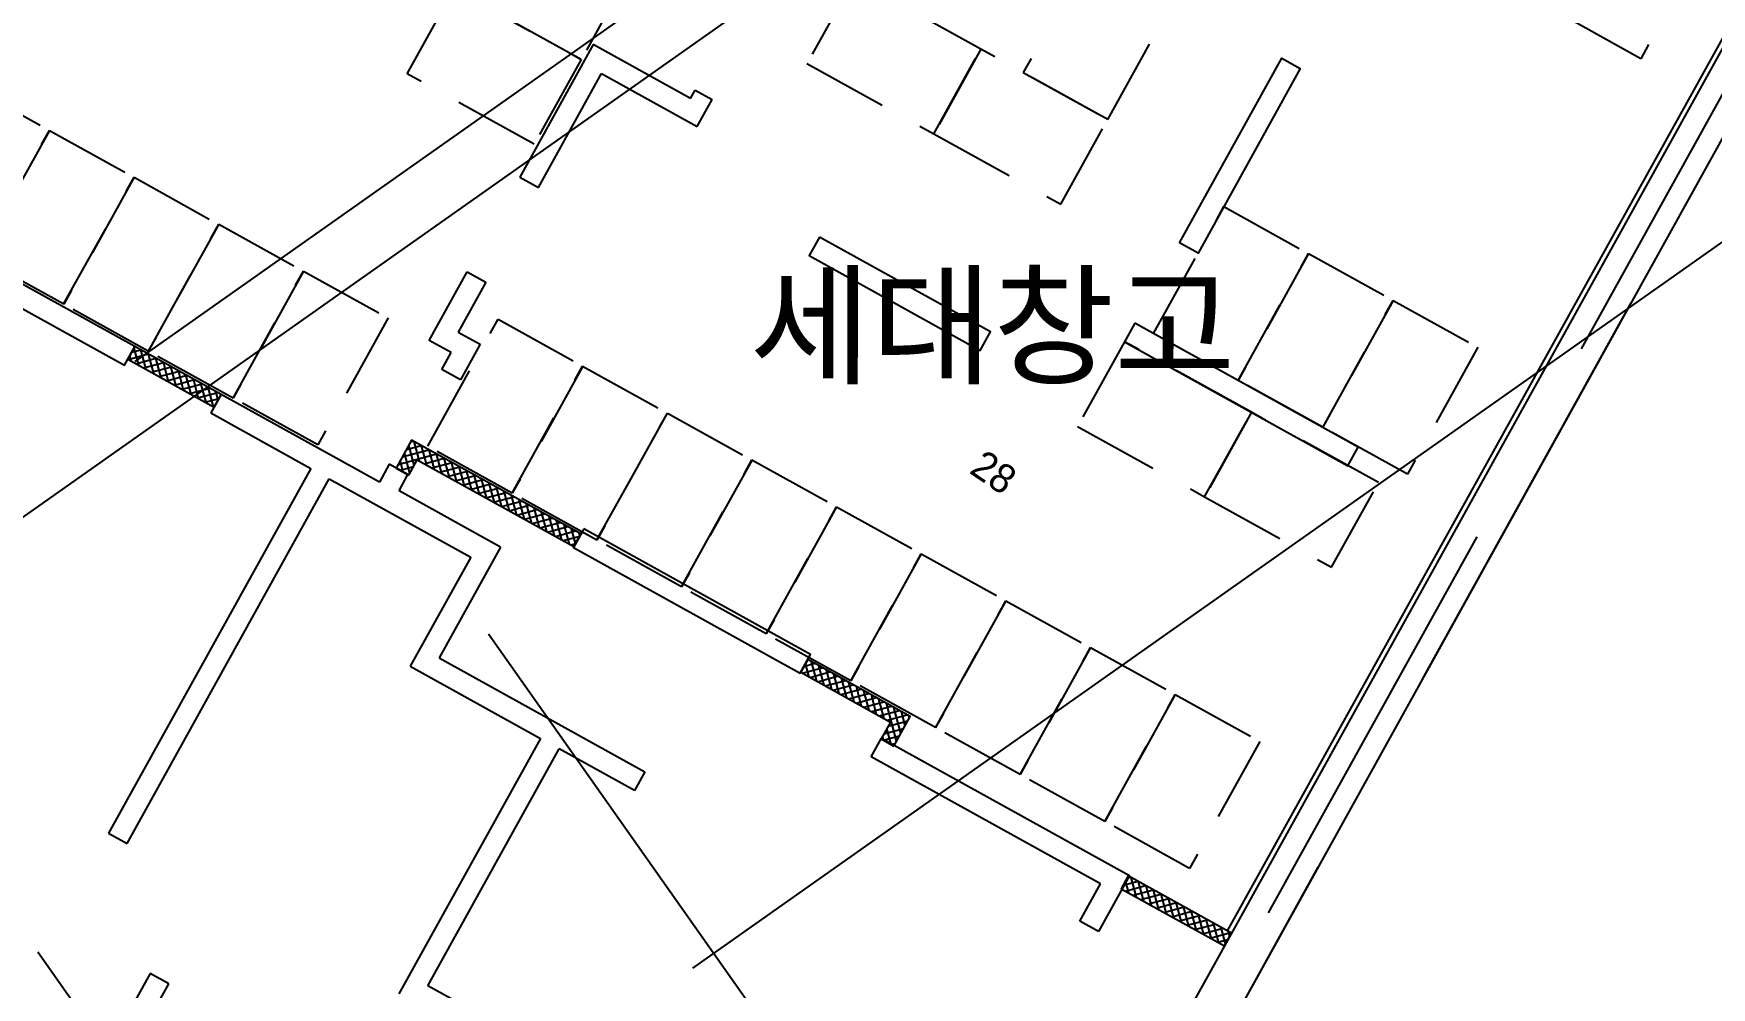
# Model space of a CAD drawing. Header units: millimetres. Extents: x -21000 to 567700, y 435000 to 850800.
# Drawn here: x 426651 to 443986, y 659411 to 669270 of the extents above; entities that cross this region are included whole.
import ezdxf
from ezdxf.enums import TextEntityAlignment as Align
from ezdxf.xclip import XClip

# ---------------------------------------------------------------- set-up
doc = ezdxf.new("R2010")
doc.units = ezdxf.units.MM
doc.header["$LTSCALE"] = 700
doc.header["$XCLIPFRAME"] = 2
for name, pattern in [('AB_Pbase$0$CON-110-B2F$0$HIDDEN', [9.525, 6.35, -3.175]), ('AB_Pbase$0$주차장기둥$0$CEN', [62, 60, -1, 0, -1]), ('HIDDEN', [9.525, 6.35, -3.175])]:
    doc.linetypes.add(name, pattern=pattern)
doc.layers.get('0').update_dxf_attribs({"color": 2})
doc.layers.add('AB_Pbase$0$CON-110-B2F$0$DEF', color=181, linetype='AB_Pbase$0$CON-110-B2F$0$HIDDEN', plot=False)
doc.layers.add('AB_Pbase$0$Defponts', color=161, linetype='Continuous', plot=False)
for name, color, linetype in [('AB_Pbase$0$ELE8', 8, 'Continuous'), ('AB_Pbase$0$FIN', 6, 'Continuous'), ('AB_Pbase$0$WAL', 3, 'Continuous'), ('AB_Pbase$0$경량벽체 세대창고', 4, 'HIDDEN'), ('AB_Pbase$0$경량벽체 세대창고 모듈', 4, 'HIDDEN'), ('AB_Pbase$0$주차장기둥$0$CEN_P', 244, 'AB_Pbase$0$주차장기둥$0$CEN'), ('MAK2', 7, 'Continuous')]:
    doc.layers.add(name, color=color, linetype=linetype)
doc.styles.add('AB_Pbase$0$돋움', font='')
doc.styles.get('AB_Pbase$0$돋움').set_extended_font_data('Dotum')

# ---------------------------------------------------------------- blocks, each defined once
blk = doc.blocks.new('AB_Pbase$0$CON-110-B2F')
for p, q in [((-2700, -4150), (-2920, -4150)), ((-2920, -4150), (-2920, -5330)), ((-2700, -6020), (-2700, -4150)), ((-2920, -5330), (-7230, -5330)), ((-7230, -5330), (-7230, -5550)), ((-7230, -5550), (-2920, -5550)), ((-2920, -5550), (-2920, -7220)), ((-1170, -6020), (-1170, -5760)), ((-1170, -5760), (-360, -5760)), ((-360, -5760), (-360, -5980)), ((760, -5760), (760, -5980)), ((2325, -5760), (760, -5760)), ((2325, -6910), (2325, -5760)), ((-2490, -6020), (-2700, -6020)), ((-2490, -6240), (-2490, -6020)), ((-1370, -6240), (-1370, -6020)), ((-1370, -6020), (-1170, -6020)), ((-360, -5980), (-950, -5980)), ((-950, -5980), (-950, -6240)), ((760, -5980), (2105, -5980)), ((2105, -5980), (2105, -7110)), ((-2680, -7440), (-2680, -6240)), ((-2680, -6240), (-2490, -6240)), ((-950, -6240), (-1370, -6240)), ((-8290, -6410), (-11220, -6410)), ((-8290, -6630), (-8290, -6410)), ((-11000, -6630), (-8290, -6630)), ((2325, -6910), (2425, -6910)), ((2425, -6910), (2425, -7110)), ((-2920, -7220), (-4210, -7220)), ((-4210, -7220), (-4210, -8760)), ((2105, -7110), (2425, -7110)), ((-2680, -7440), (-3990, -7440)), ((-3990, -7440), (-3990, -9870)), ((-4210, -8760), (-7230, -8760)), ((-7010, -10460), (-7010, -8980)), ((-7010, -8980), (-4210, -8980)), ((-4210, -9870), (-4210, -8980)), ((-3990, -9870), (-4210, -9870)), ((-2720, -14550), (-2720, -11840)), ((-2720, -11840), (-2500, -11840)), ((-2500, -11840), (-2500, -14770)), ((-3160, -14770), (-3160, -14550)), ((-3160, -14550), (-2720, -14550)), ((-2500, -14770), (-3160, -14770))]:
    blk.add_line(p, q)
for points in [[(-2700, -1780), (-2920, -1780), (-2920, -3130), (-2700, -3130)], [(-2100, -8100), (-2320, -8100), (-2320, -10780), (-2100, -10780)], [(1720, -8770), (1500, -8770), (1500, -10790), (1720, -10790)], [(2520, -12050), (2300, -12050), (2300, -14690), (2520, -14690)], [(3470, -12050), (5650, -12050), (5650, -12270), (3470, -12270)]]:
    blk.add_lwpolyline(points, close=True)
at = {"layer": 'AB_Pbase$0$CON-110-B2F$0$DEF'}
for p, q in [((8970, -16210), (-8110, -16210)), ((25190, -16430), (-8310, -16430))]:
    blk.add_line(p, q, dxfattribs=at)
blk = doc.blocks.new('AB_Pbase$0$CON-110-B1F')
at = {"rotation": 359.9999999999998}
blk.add_blockref('AB_Pbase$0$CON-110-B2F', (0, 0), dxfattribs=at)
blk = doc.blocks.new('AB_Pbase$0$지하1층 동골조')
at = {"rotation": 60.99999813643059}
blk.add_blockref('AB_Pbase$0$CON-110-B1F', (279323, 29949), dxfattribs=at)
blk = doc.blocks.new('AB_Pbase$0$세대창고')
at = {"layer": 'AB_Pbase$0$경량벽체 세대창고', "ltscale": 0.2}
blk.add_lwpolyline([(-290837, 78445), (-291837, 78445), (-291837, 79945), (-290837, 79945)], close=True, dxfattribs=at)
blk = doc.blocks.new('AB_Pbase$0$C1CD84166')
at = {"layer": 'AB_Pbase$0$경량벽체 세대창고', "ltscale": 0.2}
blk.add_lwpolyline([(125, 245), (1625, 245), (1625, 1245), (125, 1245)], close=True, dxfattribs=at)
blk = doc.blocks.new('AB_Pbase$0$0228_REV.')
at = {"layer": 'AB_Pbase$0$경량벽체 세대창고 모듈'}
for name, p, rotation in [('AB_Pbase$0$세대창고', (862951, 352484), 330.9999981364371), ('AB_Pbase$0$세대창고', (424741, 346472), 240.9999961861295), ('AB_Pbase$0$C1CD84166', (637768, 561891), 330.9999981364726), ('AB_Pbase$0$세대창고', (424256, 345598), 240.9999961861295), ('AB_Pbase$0$C1CD84166', (639080, 561164), 330.9999981364726), ('AB_Pbase$0$세대창고', (412954, 771448), 150.9999981371509), ('AB_Pbase$0$세대창고', (413829, 770963), 150.9999981371509), ('AB_Pbase$0$세대창고', (414703, 770478), 150.9999981371509), ('AB_Pbase$0$세대창고', (858792, 349158), 330.9999981364039), ('AB_Pbase$0$세대창고', (415578, 769993), 150.9999981371509), ('AB_Pbase$0$세대창고', (859667, 348674), 330.9999981364039), ('AB_Pbase$0$세대창고', (416453, 769509), 150.9999981371509), ('AB_Pbase$0$세대창고', (860541, 348189), 330.9999981364039), ('AB_Pbase$0$세대창고', (418464, 769011), 150.999998136454), ('AB_Pbase$0$C1CD84166', (640565, 558140), 330.9999981364726), ('AB_Pbase$0$세대창고', (419338, 768526), 150.999998136454), ('AB_Pbase$0$세대창고', (420213, 768042), 150.999998136454), ('AB_Pbase$0$C1CD84166', (641877, 557412), 330.9999981364726), ('AB_Pbase$0$세대창고', (421087, 767557), 150.999998136454), ('AB_Pbase$0$세대창고', (421962, 767072), 150.999998136454), ('AB_Pbase$0$세대창고', (422837, 766587), 150.999998136454), ('AB_Pbase$0$세대창고', (423711, 766102), 150.999998136454), ('AB_Pbase$0$세대창고', (424586, 765618), 150.999998136454), ('AB_Pbase$0$세대창고', (425461, 765133), 150.999998136454)]:
    blk.add_blockref(name, p, dxfattribs=dict(at, rotation=rotation))
at = {"layer": 'AB_Pbase$0$경량벽체 세대창고 모듈', "xscale": -0.9999999999999978, "rotation": 150.9999981356737}
blk.add_blockref('AB_Pbase$0$세대창고', (934235, 490386), dxfattribs=at)
at = {"layer": 'AB_Pbase$0$Defponts', "style": 'AB_Pbase$0$돋움'}
blk.add_text('28', height=300, rotation=325.9067, dxfattribs=at).set_placement((639662, 557819))
blk = doc.blocks.new('AB_Pbase$0$AB_Pbase_지하1층_골조')
for p, q in [((452851, 683980), (437059, 655492)), ((444593, 670012), (436216, 654899))]:
    blk.add_line(p, q)
blk = doc.blocks.new('AB_Pbase$0$주차장기둥$0$cen 2bl 지하')
at = {"layer": 'AB_Pbase$0$주차장기둥$0$CEN_P'}
for p, q in [((10097, 85016), (90237, 250834)), ((-12695, 19933), (97260, 247440)), ((97437, 208016), (78212, 217308)), ((94956, 202884), (75732, 212176))]:
    blk.add_line(p, q, dxfattribs=at)
blk = doc.blocks.new('AB_Pbase$0$주차장기둥')
at = {"rotation": 1.99999810188403}
blk.add_blockref('AB_Pbase$0$주차장기둥$0$cen 2bl 지하', (36992, -11667), dxfattribs=at)
blk = doc.blocks.new('AB_Pbase$0$실명')
at = {"layer": 'AB_Pbase$0$Defponts', "style": 'AB_Pbase$0$돋움'}
blk.add_text('세대창고', height=1000, rotation=359.9315, dxfattribs=at).set_placement((457571, -164587), align=Align.MIDDLE)
blk = doc.blocks.new('AB_Pbase')
at = {"layer": 'AB_Pbase$0$ELE8'}
h = blk.add_hatch(dxfattribs=at)
h.set_pattern_fill('NET', color=256, scale=20, angle=15.182184)
h.paths.add_polyline_path([(432175, 655984), (432044, 656056), (431598, 655252), (431729, 655179)])
h.paths.add_polyline_path([(425211, 655694), (423332, 658357), (422045, 657449), (422152, 657641), (422099, 657670), (423369, 658566), (425292, 655839)])
h.paths.add_polyline_path([(436376, 645879), (436254, 645793), (434132, 648800), (434255, 648886)])
h.paths.add_polyline_path([(437961, 660563), (437888, 660432), (438955, 659840), (439028, 659972)])
h.paths.add_polyline_path([(435538, 661906), (435708, 662212), (434649, 662799), (434577, 662668), (435504, 662154), (435407, 661979)])
h.paths.add_polyline_path([(430527, 664706), (430615, 664864), (432233, 663967), (432306, 664098), (430556, 665068), (430396, 664779)])
h.paths.add_polyline_path([(427697, 666035), (427624, 665904), (428516, 665410), (428589, 665541)])
h.paths.add_polyline_path([(426516, 666690), (425537, 667233), (425464, 667102), (426443, 666559)])
h.paths.add_polyline_path([(417393, 664773), (417261, 664845), (415322, 661347), (415191, 661419), (415119, 661288), (415381, 661143)])
edge = h.paths.add_edge_path()
edge.add_line((434996, 655575), (436909, 652864))
edge.add_line((436909, 652864), (433549, 650493))
edge.add_line((433549, 650493), (433636, 650371))
edge.add_line((433636, 650371), (438089, 653513))
edge.add_line((438089, 653513), (438002, 653635))
edge.add_line((438002, 653635), (437032, 652950))
edge.add_line((437032, 652950), (435298, 655408))
edge.add_line((435298, 655408), (434996, 655575))
h.paths.add_polyline_path([(426611, 654918), (426174, 655160), (426246, 655291), (426684, 655049)])
h.paths.add_polyline_path([(427401, 654651), (427838, 654409), (427765, 654278), (427328, 654520)])
h.paths.add_polyline_path([(433286, 656523), (433359, 656654), (433402, 656630), (433330, 656499)])
h.paths.add_polyline_path([(434047, 656101), (434120, 656232), (434163, 656208), (434091, 656077)])
h.paths.add_polyline_path([(415664, 665902), (415602, 665936), (415530, 665805), (415591, 665771)])
h.paths.add_polyline_path([(416442, 665471), (416381, 665505), (416308, 665374), (416369, 665340)])
h.paths.add_polyline_path([(415453, 661274), (415381, 661143), (415634, 661002), (415707, 661133)])
h.paths.add_polyline_path([(412529, 664702), (411890, 665056), (411963, 665187), (412601, 664833)], flags=17)
h.paths.add_polyline_path([(413839, 666994), (413970, 666921), (415478, 669641), (415347, 669714)])
h.paths.add_polyline_path([(412527, 664699), (412601, 664833), (412397, 664774), (410987, 662231), (402818, 666759), (402746, 666628), (411046, 662027), (411690, 663189), (412888, 662524), (412961, 662656), (411763, 663320)])
at = {"layer": 'AB_Pbase$0$FIN'}
blk.add_line((444550, 670036), (438984, 659996), dxfattribs=at)
at = {"layer": 'AB_Pbase$0$WAL'}
for points in [[(427697, 666035), (427624, 665904), (428516, 665410), (428589, 665541)], [(437961, 660563), (437888, 660432), (438955, 659840), (439028, 659972)]]:
    blk.add_lwpolyline(points, close=True, dxfattribs=at)
for points in [[(430527, 664706), (430615, 664864), (432233, 663967), (432306, 664098), (430556, 665068), (430396, 664779), (430527, 664706)], [(435538, 661906), (435708, 662212), (434649, 662799), (434577, 662668), (435504, 662154), (435407, 661979), (435538, 661906)]]:
    blk.add_lwpolyline(points, dxfattribs=at)
for name, p, rotation in [('AB_Pbase$0$AB_Pbase_지하1층_골조', (0, 0), 359.9999999999999), ('AB_Pbase$0$주차장기둥', (231893, 539971), 329.0000000345588), ('AB_Pbase$0$0228_REV.', (-203355, 106916), 359.9999999999992), ('AB_Pbase$0$지하1층 동골조', (146945, 639965), 359.9999999999994), ('AB_Pbase$0$실명', (-21011, 830850), 359.9999999999999)]:
    blk.add_blockref(name, p, dxfattribs=dict(rotation=rotation))

msp = doc.modelspace()

# ---------------------------------------------------------------- block references
ref = msp.add_blockref('AB_Pbase', (0, 0))
XClip(ref).set_block_clipping_path([(-0.000000015, 445500.0000000148), (493845.7187941075, 839949.3912975936)])

# ---------------------------------------------------------------- next in the draw order: linework, layer by layer
at = {"layer": 'MAK2'}
msp.add_lwpolyline([(427701, 665882), (483194, 705036), (480369, 709040), (479511, 708434), (482336, 704430)], dxfattribs=at)

doc.saveas('drawing.dxf')
